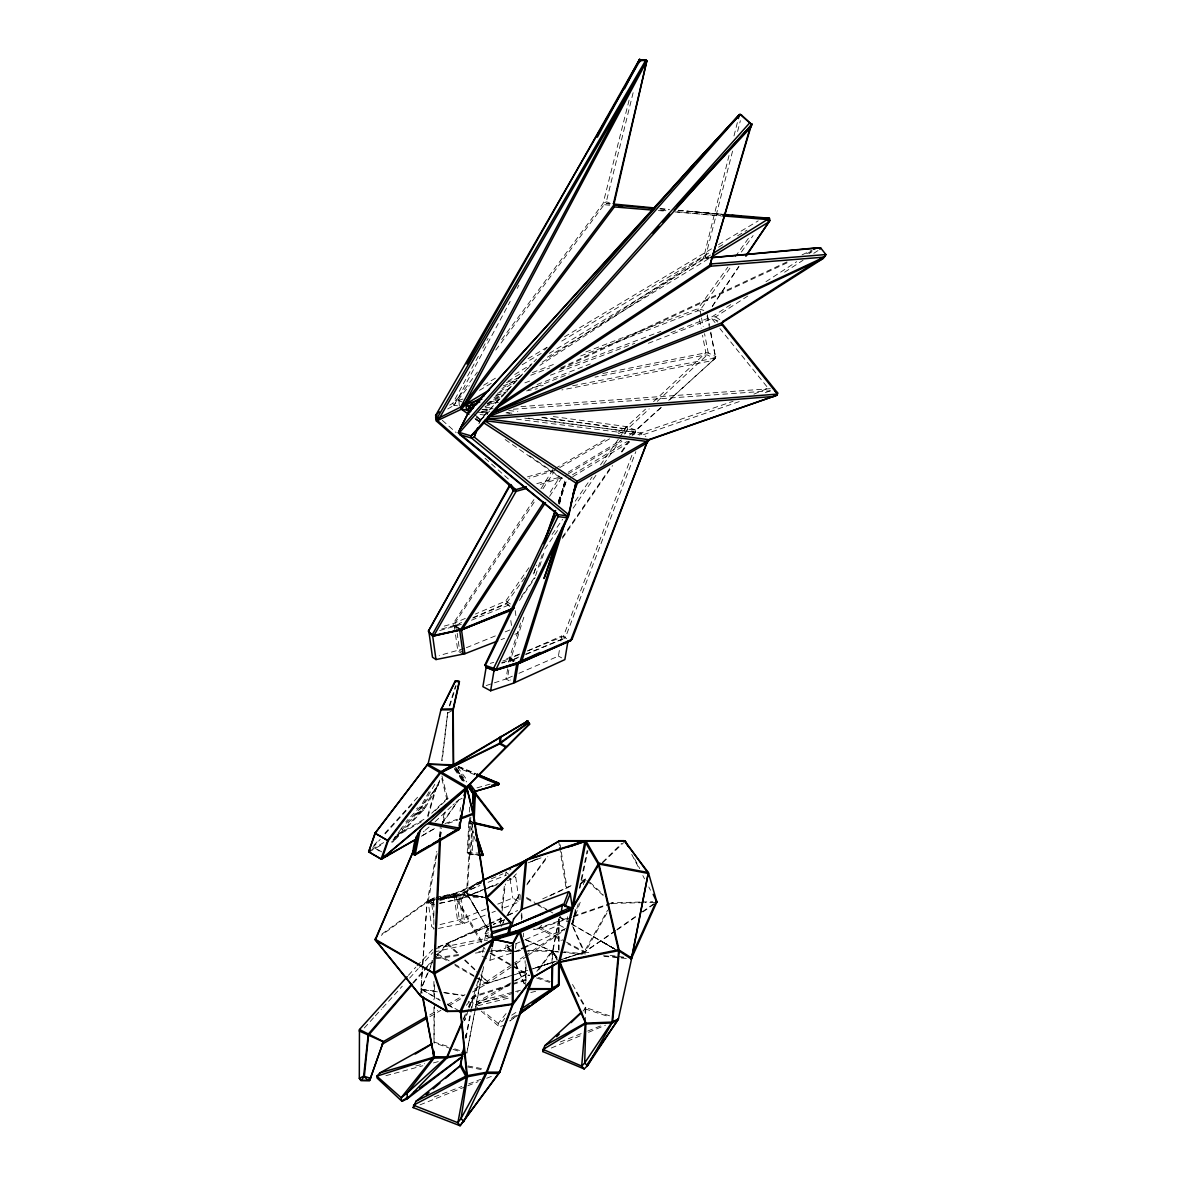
<?xml version="1.0" encoding="UTF-8"?>
<svg xmlns="http://www.w3.org/2000/svg" width="1185" height="1185" viewBox="0 0 1185 1185"><rect width="100%" height="100%" fill="white"/><g stroke="black" fill="none" stroke-linecap="round" stroke-linejoin="round"><path stroke-width="0.75" stroke-dasharray="5 3.75" d="M552.032 963.583L552.032 951.037L525.533 939.587M558.653 949.852L558.668 918.879M559.068 950.177L559.098 917.457L552.61 950.992L552.64 963.479M526.125 980.973L525.088 960.768M639.93 902.066L612.319 902.792L611.223 903.785L612.319 902.792L609.697 900.393M566.46 918.494L540.523 927.44L564.889 941.305M472.504 992.038L487.316 983.506L487.198 981.239L480.68 974.944M420.571 995.948L422.452 966.679M439.694 836.817L440.094 827.619M469.541 807.118L469.29 812.629M440.539 836.877L440.953 827.678M486.724 898.023L466.52 893.475L469.008 854.118L467.245 852.652L468.949 819.842M472.208 824.834L472.356 821.812M472.223 824.671L469.986 854.829L477.644 854.578M469.749 817.754L467.779 852.385L470.208 854.726L472.237 854.029L473.541 830.878M470.8 817.176L470.608 820.701L472.637 827.189M472.489 831.529L470.652 854.622M469.675 854.489L467.26 893.905L487.524 928.892L488.961 928.477M422.571 964.842L427.03 902.318L436.821 851.319M422.26 971.596L421.016 988.097L421.727 992.66M422.823 964.264L427.163 901.37L381.2 934.55M460.313 629.946L454.996 625.295L455.188 622.762L534.835 501.122M392.798 840.224L401.448 828.567L401.626 826.404M465.838 1037.808L466.135 1034.238L465.483 1037.823M710.837 332.126L715.696 357.9L668.74 400.352M455.099 893.312L456.61 895.697L479.94 885.521M441.694 760.726L447.723 712.511L442.168 760.666M500.07 922.582L500.707 917.146M501.759 908.065L504.306 886.291M505.595 875.404L506.01 871.775M500.544 923.678L501.211 918.256M502.084 911.058L505.373 884.01M438.48 784.885L416.72 813.399L402.248 829.485L393.079 841.824L391.731 841.972L393.079 841.824L424.704 808.748L438.48 784.885L439.739 779.049M580.709 355.974L697.817 310.751L698.098 308.618L727.842 267.069M459.321 406.011L458.669 397.242L510.172 301.449M460.002 811.221L460.565 807.577M507.654 668.918L505.965 678.975L494.441 682.812M508.78 662.208L509.343 658.845L520.674 653.898M508.854 669.955L507.447 678.338L505.965 678.975L510.498 681.464M510.246 661.556L510.809 658.208L515.371 660.667M483.495 947.526L482.058 956.073L489.938 960.294L513.298 952.503M484.635 940.683L485.494 935.558L491.108 937.928M489.938 960.294L491.938 948.311M506.158 944.83L505.58 948.252L490.457 953.288M518.956 673.317L558.416 656.09L559.527 649.38M560.935 640.996L561.779 635.96L566.623 638.611M515.401 948.37L516.26 943.23M525.533 939.557L559.068 924.922L560.505 916.361M566.8 921.678L568.237 913.117M465.631 1038.119L470.297 1013.234M470.638 1011.457L473.422 996.674L478.933 977.788M559.098 918.997L552.862 951.466L556.891 959.213M439.591 837.025L441.309 828.093M441.65 826.301L444.064 813.784M437.147 853.644L428.17 901.341L381.289 935.35M440.302 837.291L441.694 830.018M443.101 822.746L445.204 811.844M466.06 1037.897L471.556 1009.413M471.897 1007.635L480.369 974.692M482.28 971.463L466.786 1053.139L483.643 966.471M612.778 947.881L572.755 924.774L574.977 909.843M579.376 888.335L587.093 850.712M615.548 930.995L583.924 952.34L571.97 924.863L575.54 909.206M580.028 887.906L587.893 850.608M660.549 407.803L635.945 430.185L634.597 433.754L631.427 435.665M633.131 92.726L606.29 201.88L606.705 203.376L609.697 204.072M559.409 502.914L564.964 480.325L528.732 455.188M629.087 100.162L603.091 203.45L500.559 341.028M559.542 504.217L564.964 480.325M729.027 155.472L703.446 258.36L539.886 365.335M733.989 135.919L738.492 118.13M732.567 151.117L705.519 256.715L708.289 260.478M737.603 131.431L740.358 120.692M584.99 1012.42L585.242 1007.872L574.444 989.075M588.767 952.607L584.649 952.133L571.94 924.181L576.369 908.702M583.272 884.647L584.753 879.492L586.071 878.722L580.443 884.647M427.637 815.784L435.547 788.366M427.948 816.88L436.554 787.107M572.414 922.374L571.688 923.367L572.533 923.411L578.547 902.881M584.56 882.351L585.568 878.929L581.42 881.062M449.278 705.86L455.558 685.774M523.859 617.192L511.298 657.497L511.979 660.223L501.773 663.185M539.693 566.4L544.611 550.625M559.35 503.329L566.46 480.562L571.185 477.673M449.826 705.83L456.121 685.804M520.6 623.029L509.506 658.09L510.439 660.8L513.49 661.956M535.576 575.703L542.226 554.654M558.313 503.818L566.46 480.562M765.317 392.62L770.531 390.813L771.242 388.621L520.763 406.603M558.55 501.848L564.964 482.784L558.313 501.685M535.561 568.311L533.161 575.288L536.731 565.156M558.372 501.981L564.964 482.784M468.401 1009.531L464.55 1020.744L467.083 1013.871M468.964 1007.931L474.252 994.526L469.615 1006.998M478.903 423.741L480.666 419.416L516.941 379.97M479.466 422.808L480.666 419.416L522.733 373.986M572.533 923.411L581.124 899.741M701.209 316.232L700.202 310.988L700.942 308.959L730.73 267.01M505.166 439.561L559.557 477.2L548.759 494.589M631.916 455.321L563.408 636.419L564.267 638.404L565.689 636.789L635.856 451.648M463.394 1020.107L466.253 1013.412M469.127 1006.717L474.222 995.978L510.883 984.217M428.17 972.589L421.045 989.105L422.156 993.089M428.881 970.945L432.451 962.694M427.444 973.255L421.045 989.105L436.391 991.401M430.303 966.664L433.873 958.413M463.439 1018.611L465.616 1013.619M468.505 1006.954L472.8 996.659L468.179 1002.006M487.391 928.744L485.006 933.736L486.117 935.928L488.62 935.009M488.812 930.492L488.013 928.981L485.406 934.358L486.072 935.75M602.824 373.497L705.845 352.789L708.245 352.908L715.814 356.611L714.792 358.64L670.043 399.419M639.678 435.236L640.833 432.999L733.056 401.3M517.164 288.459L518.897 285.215M525.947 964.279L526.214 974.322L512.024 982.972M478.325 356.255L452.774 403.315L449.722 405.137M482.739 348.138L488.027 338.406M561.586 959.494L583.924 952.34L607.653 910.184M606.942 913.028L585.212 952.133L566.519 942.179M435.206 898.467L432.273 903.681L432.688 904.999L434.199 904.777M715.814 356.611L712.481 360.581L561.912 389.924M501.107 926.566L504.795 920.182M508.469 913.798L519.697 893.875L505.714 917.738M429.103 791.758L420.868 806.022L405.788 821.857M434.806 784.337L421.208 807.577L401.048 828.537M439.428 781.522L423.326 809.074L392.99 840.654M447.723 409.003L453.929 405.314L458.669 397.242L477.407 372.09M619.444 437.665L626.732 426.644L645.514 409.136M502.914 922.508L504.78 919.323M436.184 897.356L454.773 893.46L436.228 897.712M632.864 435.191L636.138 430.318L661.897 406.84M533.902 499.596L453.188 623.621L453.262 625.828L458.58 630.42M540.952 488.753L552.788 469.675L526.792 477.051M624.643 434.051L628.983 427.681L649.202 408.869M439.887 903.444L460.476 898.748L463.261 894.497L470.534 888.276M542.908 488.798L554.002 471.867M549.573 496.382L561.749 477.836L566.504 474.963M461.898 898.334C466.801 891.209 473.185 883.892 481.702 880.751M712.348 306.189L738.625 266.64M712.259 306.485L739.025 266.551M462.12 798.29L459.143 799.727M468.86 821.605L470.608 820.701L472.311 822.464L470.341 825.353L468.83 852.059L471.23 854.503L478.518 855.244M521.489 596.381L536.198 575.081M562.46 537.072L609.742 468.638M621.295 451.915L628.657 441.279M519.46 600.439L535.161 577.717M562.371 538.316L612.615 465.572M622.036 451.929L629.353 441.324M516.393 873.849L513.12 877.3M442.598 822.168L458.728 799.905L442.553 823.264M524.762 577.747L506.262 603.446L509.98 606.483M544.745 549.01L558.402 529.34M573.125 508.172L596.248 474.889M603.609 464.313L620.436 440.109M528.91 567.733L505.743 601.002L475.407 614.052M552.062 534.465L562.594 519.341M575.229 501.181L592.07 476.992M600.499 464.89L618.392 439.176M741.38 252.035L753.082 235.563M735.278 256.686L749.083 237.4M527.207 883.669L547.559 855.985M526.881 884.884L547.781 856.696M536.835 971.33L551.766 951.199L562.149 951.629M538.657 970.011L552.328 951.599L558.876 952.014M458.669 397.242L452.774 403.315L453.929 405.314L469.26 385.643M495.789 350.049L604.128 204.664L606.705 203.376L610.393 203.731M504.795 1018.241L502.618 1021.129L498.174 1023.44L483.895 1011.694M506.069 1013.575L498.174 1023.44L499.344 1026.803L503.995 1025.336M479.807 1009.901L475.629 1006.287L475.333 1004.643L477.999 1001.429L511.402 982.498M466.342 1005.324L473.304 997.222L510.898 985.105M413.521 983.017L423.163 971.878M424.378 970.485L432.821 960.739M434.021 959.346L448.093 943.497L488.087 924.759M412.928 982.691L425 968.797M426.2 967.404L432.229 960.457M437.058 954.888L447.5 943.216L500.959 918.301M408.44 975.329L415.787 967.197M417.001 965.849L433.073 949.037M373.749 845.483L378.667 840.076M384.799 833.322L417.935 796.838M372.786 847.571L380.222 839.365M385.184 833.899L413.713 802.452M364.299 1028.002L374.09 1017.219M375.319 1015.871L381.437 1009.131M382.666 1007.783L402.263 986.201M409.61 978.114L418.172 968.678M419.401 967.33L432.88 952.503M518.186 378.607L523.192 373.171M524.451 371.809L531.947 363.647M544.463 350.034L546.966 347.309M527.74 368.565L532.746 363.158M534.005 361.795L536.509 359.085M541.663 925.233L539.145 927.929L533.739 929.01M580.724 883.432L585.434 879.285M602.306 862.443L621.636 843.424M582.976 1011.131L585.849 1007.561L571.97 983.535M431.725 813.251L446.804 798.734L451.026 797.342M435.236 810.614L445.545 800.734M602.898 862.562L623.621 842.654M480.058 420.408L487.939 413.846M435.058 821.753L451.381 806.481M452.863 805.089L454.344 803.711M455.825 802.319L457.306 800.927M653.557 401.641L705.845 352.789L702.498 335.281M657.29 401.345L707.178 354.922L708.245 352.908L704.557 333.696M712.481 360.581L714.792 358.64L707.178 354.922L703.179 355.381L595.018 377.126M471.097 887.787L475.585 883.892L482.162 880.781M480.666 419.416L489.494 411.21M423.312 831.855L424.289 831.026M425.282 830.196L429.207 826.878M615.445 930.536L585.494 951.422L561.423 959.539M517.149 1015.486L509.846 1020.952L517.252 1015.678M511.268 1018.404L517.223 1014.212M477.955 977.936L487.316 983.506L514.616 964.812M516.127 963.76L526.688 956.399M528.199 955.347L564.43 930.121M616.941 929.499L636.419 915.916M642.403 911.739L655.883 902.348L644.995 902.615M617.059 929.929L636.789 916.183M642.862 911.961L654.994 903.503M454.773 893.46L453.425 894.379L483.199 945.941M511.402 964.931L487.198 981.239L488.961 982.691L527.651 970.322M512.927 963.923L523.518 956.784M525.029 955.762L564.371 929.262M501.877 388.606L522.022 375.438M542.167 362.255L703.312 256.864L705.519 256.715L709.785 261.144M499.759 391.583L515.194 381.496M451.796 710.763L446.982 713.577M511.698 1015.189L516.245 1012.212M730.671 304.663L712.259 316.662L667.599 333.963M765.969 281.689L796.661 261.707M808.925 253.723L812.006 251.724M747.779 296.043L715.547 316.913L712.259 316.662L711.889 318.676L715.325 322.927M784.618 272.195L803.03 260.27M813.784 253.309L819.916 249.339M514.734 374.519L530.495 364.891M549.396 353.352L711.681 254.271M507.95 381.259L522.126 372.594M547.337 357.203L709.637 258.108M572.488 474.77L627.354 441.383M572.77 476.711L631.19 441.146M510.439 983.92L478.903 1003.147L475.629 1006.287L511.209 997.414M568.148 472.252L621.577 439.916M629.428 435.147L636.138 430.318L626.732 426.644L550.521 416.172M568.074 474L621.918 441.412M461.869 401.848L458.195 400.486L461.38 398.575M483.599 385.273L497.878 376.726M528.036 358.67L547.085 347.264M564.549 336.807L712.17 248.435M718.525 244.628L758.207 220.869M479.436 390.354L492.101 382.77M522.185 364.758L541.189 353.382M561.779 341.058L710.615 251.946M718.54 247.206L724.865 243.414M737.544 235.83L747.039 230.142M416.72 813.399L424.704 808.748L420.868 806.022L416.572 808.511M415.55 814.806L423.46 810.199L421.208 807.577L416.779 809.118M555.128 468.534L606.913 438.628M617.903 432.288L626.732 426.644L627.798 429.518L634.953 432.155M559.764 467.586L610.453 438.332M618.363 433.754L627.798 429.518M371.749 849.467L384.192 842.298M396.916 834.951L425.548 818.42M368.89 852.074L383.348 843.735M394.368 837.38L424.274 820.109M422.527 835.455L435.117 828.182M421.401 836.225L435.725 827.96M434.421 897.697L427.163 901.37L429.089 900.704M429.859 1016.671L440.924 1010.287M448.819 1005.724L463.039 997.518M429.785 1014.893L437.783 1010.287M447.382 1004.762L464.979 994.645M474.578 989.119L487.361 981.758L488.961 982.691M512.986 981.595L525.71 974.396L529.665 975.507M468.801 822.864L473.052 824.612M467.245 852.652L479.629 853.156M468.49 853.941L476.933 854.326M493.641 399.315L503.699 394.605M560.698 367.913L786.988 261.915M802.067 254.849L812.125 250.139M487.05 403.374L502.114 396.308M560.698 368.876L788.292 262.27M806.704 253.649L811.725 251.294M561.749 477.836L537.442 485.302M489.76 923.989L501.418 918.523M508.084 915.398L514.749 912.272M549.751 895.89L573.081 884.958M555.01 470.326L529.043 478.236M507.639 915.19L517.667 910.51M542.73 898.837L572.799 884.825M581.154 880.944L584.753 879.492M514.823 951.792L519.741 949.54M529.591 945.038L565.66 928.522M447.663 799.12L446.834 799.49L441.353 776.723M584.99 1008.85L609.934 1017.011M527.251 651.039L561.779 635.96M512.379 676.176L507.447 678.338L510.483 679.983M511.757 951.644L505.58 948.252L513.801 944.667M515.475 943.941L523.859 940.283M481.051 882.573L454.418 894.097L482.147 942.105M465.305 618.407L453.188 623.621L441.013 626.983M454.847 893.416L482.251 881.581M457.395 628.168L454.714 625.369L461.617 622.481M473.082 617.548L506.484 603.313L508.987 605.342M454.714 625.828L461.395 622.984M472.904 618.066L506.484 603.758L508.987 605.802M481.451 882.973L454.996 894.26L435.917 899.578M491.375 878.752L502.944 873.819M551.321 1048.014L581.791 1035.172M588.56 1032.313L605.476 1025.173M509.417 878.84L510.646 878.322M487.805 887.772L498.292 883.462M437.887 947.096L491.568 925.07L476.207 931.38M503.447 920.182L493.271 924.374L506.825 918.79M518.734 657.023L511.683 660.312L518.497 657.527M525.31 654.298L564.49 638.285L525.31 654.742M486.102 888.469L461.78 898.363M461.306 624.362L439.235 630.687M471.452 620.229L508.632 605.091M464.683 648.373L439.22 655.542M466.372 647.691L496.796 635.308M505.24 631.857L510.32 629.798M475.852 887.135L455.914 895.267L440.287 899.193M472.208 894.127L482.369 889.979M488.487 887.491L494.589 885.002M486.072 908.88L459.35 919.767L435.117 925.796M497.759 904.111L512.794 897.993L519.223 901.918L502.188 908.539M519.711 654.09L504.247 659.527M528.11 650.698L563.408 636.419L568.859 637.856M419.964 1104.864L466.149 1086.438M467.868 1085.756L478.133 1081.668M486.679 1078.261L493.523 1075.536M560.253 1041.971L585.997 1031.72M587.716 1031.039L603.165 1024.877M476.77 883.077L479.629 881.951M488.116 882.307L506.528 875.093M501.077 639.663L504.514 638.315M514.868 634.286L518.319 632.953L517.83 629.516M497.048 884.706L461.261 898.63L455.514 899.874L456.714 899.622M507.269 880.736L515.786 877.418L519.223 901.918M485.154 915.176L464.698 923.13L435.25 929.055M491.968 912.524L495.374 911.191M487.228 403.848L500.974 398.516M537.042 384.547L590.293 363.913M485.035 406.559L497.063 401.908M528.006 389.924L569.244 373.942M648.299 343.309L711.889 318.676L717.977 320.987M438.376 947.008L446.715 943.778L459.306 955.347M506.469 382.607L520.289 377.274M532.376 372.608L554.817 363.943M585.879 351.945L698.098 308.618L703.816 310.426M503.195 385.895L515.253 381.229M530.761 375.245L549.707 367.942M528.229 862.798L541.826 857.525M530.91 861.688L537.797 859.036M533.917 860.221L537.353 858.888M497.374 393.301L509.417 388.739M524.896 382.874L531.784 380.267M559.32 369.839L660.845 331.385M495.315 396.101L507.358 391.524M550.403 375.23L634.775 343.28M526.703 973.418L525.71 974.396L525.71 987.001M434.258 1096.925L461.824 1086.497M468.712 1083.89L480.769 1079.328M501.773 662.741L511.979 659.778L515.045 660.904M510.942 869.42L509.328 870.027M434.051 898.867L429.059 900.63L434.051 904.318L432.777 905.118L428.851 901.148M540.523 927.44L539.264 928.477L561.453 940.431M445.042 823.516L457.247 819.279M447.797 823.486L457.928 819.961M753.927 394.131L768.147 388.191L719.917 328.601M739.218 401.611L643.573 434.614L641.766 436.08L640.833 432.999L523.874 418.038M573.377 916.109L611.43 902.985M571.555 917.471L540.508 928.181L530.362 930.477M573.288 916.864L609.505 904.377M434.006 1042L448.004 1046.503M502.751 661.037L509.343 658.845L513.875 661.349M486.205 685.552L492.782 683.36M487.316 983.506L527.592 970.485M554.536 961.761L529.34 969.922L554.032 961.894M535.724 967.834L558.002 960.65M536.198 967.612L553.247 962.161M512.616 983.654L528.332 978.617M512.661 984.528L526.733 980.01M564.578 958.517L583.924 952.34L567.793 943.838M454.996 625.295L439.383 629.665M459.81 898.941L462.328 898.171M460.091 898.882L461.261 898.63L464.698 923.13L459.35 919.767L455.914 895.267C457.825 896.245 452.892 896.749 453.262 894.793L439.576 898.052M475.333 1004.643L518.349 991.726M458.195 400.486L465.053 398.441M476.992 787.877L490.279 784.04M433.592 899.637L427.533 901.933L433.843 898.289L433.858 929.262M440.287 897.697L453.588 894.082M536.805 483.673L559.557 477.2M433.503 899.785L428.17 901.341L429.163 901.148M434.184 900.052L428.955 901.074M490.249 663.348L493.745 662.385M488.501 932.788L485.006 933.736L492.16 937.068M385.895 1075.684L422.867 1065.745M433.429 1062.915L438.717 1061.493M520.408 990.216L477.999 1001.429L478.903 1003.147L510.957 995.755M439.783 900.541L454.981 896.364L454.077 895.801L457.528 920.301L462.876 923.604L459.632 898.985M415.846 1065.952L424.645 1063.73M530.776 992.526L537.886 990.749M434.051 928.255L431.666 926.655L428.229 902.155L433.399 900.881M433.547 902.126L430.407 902.881M434.228 951.985L487.642 940.031M439.339 903.207L460.476 898.748M496.204 394.946L505.24 393.124M532.346 387.673L543.189 385.495M494.056 397.434L501.27 395.983M526.51 390.902L537.323 388.724M488.013 928.981L466.52 893.475L436.036 899.356M434.865 948.681L488.798 937.942M428.229 902.155L432.451 904.436M489.405 401.996L498.455 400.234M572.666 385.762L715.696 357.9L710.304 331.652M487.524 404.411L498.411 402.293M440.153 899.045L444.938 898.126M446.523 897.83L462.357 895.001L482.784 897.312M436.258 957.791L461.083 954.206M478.814 951.659L485.909 950.637L484.102 947.511M436.258 958.739L461.187 955.14M475.422 953.081L484.324 951.807M571.97 924.863L572.755 924.774M708.956 257.841L703.446 258.36L709.756 257.871M525.044 939.616L550.003 950.414L553.128 950.755L557.172 957.91M481.984 409.477L493.064 408.662M481.895 411.55L489.272 411.002M513.283 409.225L770.531 390.813M455.855 896.912L482.443 897.371M641.766 902.007L652.802 901.726M612.304 903.429L643.174 902.659M491.257 950.414L520.63 950.414M527.977 950.414L550.003 950.414L552.862 951.466L557.35 959.302M487.761 951.199L522.511 951.199M524.333 951.199L551.766 951.199L556.832 959.406M658.371 210.56L665.718 211.167M674.887 211.922L720.732 215.7M659.838 208.975L668.977 209.745M678.101 210.515L723.828 214.47L686.693 211.078M690.1 211.478L721.932 214.263M660.119 208.501L669.332 209.375M678.531 210.263L721.324 214.381M560.683 952.192L582.309 954.266M603.935 956.339L627.369 958.576M563.942 951.807L585.568 953.91M603.58 955.658L623.399 957.584M609.623 205.212L604.128 204.664L603.091 203.45L606.29 201.88L613.504 203.583M660.904 210.234L666.385 210.767M677.376 211.848L721.339 216.159M697.817 310.751L700.202 310.988M483.08 896.912L463.128 894.601L440.568 899.015L466.86 894.038L486.013 897.608M453.929 405.314L457.514 405.774M478.177 412.202L487.316 413.372M480.029 414.469L485.494 415.165M516.423 419.12L638.315 434.717L640.833 432.999L645.899 436.554M610.112 955.377L624.347 957.228M482.191 409.654L489.524 410.632M505.995 412.824L509.654 413.313M542.597 417.712L635.945 430.185L634.597 433.754L634.138 432.303L524.807 417.698M481.066 411.862L486.546 412.602M485.198 407.196L492.456 408.188M508.78 410.44L517.86 411.684M483.125 409.269L490.457 410.277M506.943 412.543L512.438 413.298M541.752 417.327L624.184 428.659L624.702 430.096M443.679 992.452L463.705 995.341M437.413 991.845L421.475 989.534L439.354 999.414M444.493 992.867L463.987 995.681M467.942 1065.952L483.761 1069.003M467.631 1066.959L483.717 1070.055M520.2 894.838L519.963 900.156M538.464 977.477L550.225 981.55M536.568 977.906L550.373 982.691M454.759 1048.843L461.513 1051.169M451.292 1048.755L434.021 1042.77L434.495 1003.162M453.025 1049.347L463.379 1052.947M609.564 1015.826L585.849 1007.561L585.331 1020.715M510.439 660.356L513.49 661.511M458.521 766.458L475.392 773.42M458.432 766.68L475.289 773.627M457.943 767.213L474.904 774.205M474.918 774.768L457.958 767.776L467.779 780.989M571.94 924.181L613.297 948.193M447.5 943.216L459.824 954.814M487.939 936.328L486.028 935.365M473.97 996.955L472.8 996.659M552.032 951.037L556.506 957.85M559.468 916.909L567.097 920.952M485.494 935.558L491.805 938.92M507.091 947.6L511.727 950.118M558.416 656.09L561.631 657.853M559.068 924.922L564.341 927.796M559.424 917.234L567.496 921.678M526.614 898.541L536.227 904.096M537.827 905.029L549.055 911.502M381.688 851.867L374.638 847.808L380.948 852.296M490.96 953.051L529.369 975.225M490.22 953.481L511.016 965.494M512.616 966.412L528.629 975.655M447.308 1004.021L458.462 1010.449M440.213 1000.599L420.868 988.749L421.816 989.297L421.371 993.074M448.078 1005.132L454.359 1008.761M616.022 949.778L601.536 941.364L616.037 949.792L601.565 941.394L613.134 948.104M434.451 953.421L448.715 961.716M455.055 965.405L474.059 976.455M475.644 977.373L486.724 983.831L487.361 981.758L476.681 971.7M526.54 897.489L534.391 902.111M535.946 903.044L546.922 909.517M548.492 910.435L553.202 913.22M437.354 953.836L452.966 963.109M454.536 964.027L476.385 977.018M514.364 876.544L515.786 877.418M463.068 654.209L457.825 650.98L455.41 633.812M461.483 629.724L456.24 626.421L456.951 631.575M463.542 652.92L459.602 650.447L457.203 633.294M719.843 319.683L715.547 316.913L715.177 319.195L717.458 322.024M475.555 419.401L480.192 422.423M476.311 417.09L480.947 420.127M474.948 418.646L479.481 421.786M477.096 417.268L481.628 420.423M475.896 418.527L480.414 421.667M474.267 414.587L481.806 419.831M506.262 872.412L508.587 874.293M510.424 603.98L505.743 601.002L506.262 603.446M481.199 1011.116L499.344 1026.803M454.714 625.369L457.395 627.724M442.346 420.349L456.121 432.569M485.02 458.254L511.179 481.48M586.797 880.544L603.224 895.504M589.997 882.336L603.135 894.379M464.653 960.383L475.348 970.441M465.038 959.85L475.466 969.922M401.448 828.567L402.248 829.485M469.541 821.264L471.467 823.694M455.677 767.08L466.697 781.922M454.477 768.087L464.387 781.448M571.688 923.367L572.34 924.344M456.788 769.524L466.564 783.907M454.462 769.154L463.157 781.937M456.551 768.458L464.401 782.056M472.489 902.97L477.673 911.917M456.551 769.406L464.165 782.841M455.692 767.924L463.394 782.47M634.701 859.021L639.737 868.664M631.738 854.429L638.567 867.45M642.833 875.582L644.536 878.84M648.802 886.972L650.506 890.231M507.891 945.452L510.765 952.088M515.816 963.716L524.451 983.654M507.373 944.875L510.972 953.229M515.282 963.257L526.066 988.32M475.57 840.995L469.467 822.523M441.946 775.968L447.589 798.32M707.075 315.906L709.948 329.904M707.282 314.632L709.415 325.134M701.535 317.98L703.209 326.704M699.491 319.506L701.164 328.275M560.194 844.772L561.038 850.178M561.32 851.985L567.008 888.083M558.787 841.854L559.364 845.483M559.646 847.29L566.237 888.957M515.194 610.645L515.905 615.785M510.794 620.525L511.757 627.398M510.083 878.752L512.794 897.993M454.447 626.954L455.173 632.109M431.814 904.555L434.021 920.315M521.207 914.85L521.667 920.36M521.711 913.117L522.318 920.419M523.37 933.217L523.681 936.876M434.48 984.765L434.495 1001.325M433.903 981.417L433.932 999.77M433.947 1007.117L434.006 1038.327M450.137 897.593L436.924 899.682L457.306 896.704L450.137 897.593M477.57 911.783L472.4 902.837L477.481 911.635M557.083 959.243L552.862 951.466L557.113 959.332"/><path stroke-width="1.5" d="M463.957 1047.007L460.135 1065.7L466.312 1077.269L457.884 1122.713L460.076 1125.75L499.833 1072.144L533.191 977.003L558.683 962.013L618.54 949.748L631.575 957.954C631.161 960.072 629.724 957.524 631.827 957.687L656.831 902.052L653.172 894.334M552.032 965.375L552.017 988.69L520.793 1009.235M520.2 1013.53L558.476 985.624L558.639 960.783M528.436 988.646L552.017 988.69L559.039 984.72L559.068 961.079M710.778 257.678L817.146 247.784L820.583 247.769L825.871 254.538L825.175 256.049L722.717 321.52L722.198 323.683L777.641 392.961L776.96 395.212L649.38 439.457L647.573 440.938L572.059 639.293L521.785 661.215L518.082 663.704L494.115 670.591L486.161 667.481L485.006 664.785L556.846 513.327L458.373 432.703L459.736 429.4L468.845 411.758L693.136 164.759L739.396 114.575L741.736 115.315L751.201 124.114L750.638 127.521L709.919 265.114L498.737 405.077M462.728 1056.457L407.225 1098.791L401.967 1101.295L401.167 1097.71L407.255 1092.955L434.288 1057.864L433.947 1051.169M491.123 935.039L493.552 940.046L460.906 1012.123L467.423 1076.78L461.069 1118.388L463.72 1121.706L486.709 1073.151L513.046 1004.376L513.209 943.482L520.082 931.217L533.413 977.077L558.624 962.516L618.629 950.681L631.309 958.991M415.18 846.549L375.364 940.075L420.956 996.481L446.715 1011.353L459.987 1011.323L492.827 939.29L473.141 814.688L466.697 787.314L529.517 724.242L527.814 720.969L441.368 771.82L427.726 764.251L375.023 833.203L368.683 851.808L381.318 859.258L416.631 838.98M493.952 938.742L518.082 932.21L570.607 909.562L572.266 907.295L558.624 962.516L585.346 1022.537L581.702 1066.085L584.161 1068.944L587.449 1065.759L618.422 1018.967L631.827 957.687L648.388 872.575L624.065 840.683L559.868 840.683L520.926 863.213M466.964 364.062L639.648 59.25L641.041 60.509L646.862 60.539L613.504 203.583L614.363 206.931L465.898 404.337L461.35 409.24L436.421 421.075L435.636 415.417L640.359 59.976L645.943 59.976L646.788 61.102L613.741 205.153L465.661 402.041L460.728 407.062L436.48 419.179L436.421 421.075L513.549 489.005L515.801 489.642L526.303 486.65M375.275 938.831L375.364 940.075L434.51 973.744L492.679 940.209L519.519 932.551L571.807 909.769L599.121 864.087L648.58 873.508M568.311 846.979L583.805 841.009L585.997 841.083L573.407 906.199L559.794 961.746L585.894 1022.848L584.679 1063.034L581.702 1066.085L543.145 1049.451L544.937 1045.585L580.991 1012.523M506.513 746.446L466.949 786.884L382.088 858.547L381.111 858.977L368.683 851.808L375.423 832.877L427.726 764.251L454.447 764.829L527.814 720.969L527.725 723.472L499.581 743.913L440.613 772.857L388.191 840.802L382.088 858.547L466.683 788.44L427.267 765.154M473.171 803.593L473.496 794.661L473.6 814.095L492.827 939.29L513.209 943.482L493.39 938.994L492.13 937.098M439.605 838.654L433.636 973.003L446.715 1011.353L461.113 1011.249L512.527 1003.828L533.191 977.003M440.464 838.713L434.421 972.989L447.649 1011.575L420.571 995.948L375.378 939.616M439.368 411.787L435.636 415.417L436.48 419.179L645.943 59.976L460.728 407.062L461.35 409.24L466.49 409.921L469.393 407.951L469.482 405.877L473.274 402.411L484.309 395.686M473.452 814.451L474.652 793.372L468.904 784.9M474.118 820.909L475.407 791.284L469.956 783.937M656.534 900.763L630.613 958.295L631.827 957.687M459.069 1011.486L460.906 1012.123L459.987 1011.323L460.906 1012.123L513.046 1004.376L532.45 978.292L519.519 932.551L520.082 931.217M513.505 919.056L521.074 910.139L525.562 861.021L526.599 860.117L585.997 841.083L625.028 841.083L648.225 873.315L631.575 957.954L630.613 958.295M521.074 910.139L522.141 909.265L526.599 860.117L483.347 879.966M453.588 764.725L453.218 709.83L459.439 681.612L455.603 680.945L440.879 710.022L428.037 764.132L454.388 765.184L453.307 764.118L452.951 709.667L459.202 681.479L454.773 681.36M584.161 1068.944L542.863 1051.584L543.145 1049.451L584.975 1023.988L612.275 1022.936L617.889 1020.018L587.271 1064.382M722.198 323.683L721.887 324.66L487.939 416.898L487.627 418.986L484.621 420.616L577.139 481.243L570.74 504.366M532.021 978.321L533.413 977.077L531.828 977.506L499.581 1072.055L460.076 1125.75L413.135 1107.59L415.994 1101.25L460.476 1065.582L464.002 1048.577M459.113 826.063L459.676 822.494M460.239 818.909L460.802 815.339M493.997 670.651L486.28 666.518L482.902 686.648L490.634 690.781L493.997 670.651L516.897 663.008L539.99 652.431M490.634 690.781L513.52 683.138L516.897 663.008M513.52 683.138L515.031 682.442L518.408 662.311M492.234 946.608L493.375 939.764L516.734 931.973L569.096 907.991L564.134 905.488L572.029 907.903L570.607 909.562L568.237 908.732M507.876 934.565L509.017 927.722L562.519 904.392L563.956 905.177M509.387 933.913L510.528 927.07L563.497 905.147L568.607 891.638L570.281 893.623L572.207 907.103L584.872 841.424L559.142 841.009L516.186 865.805M567.956 641.174L564.86 659.615L515.031 682.442M561.083 912.939L562.519 904.392M467.023 786.588L465.453 789.166L429.414 822.553C417.683 828.952 413.432 841.143 412.854 853.896L415.106 855.007L459.173 829.5L466.06 789.803L463.898 795.653M413.891 854.755L416.113 837.025M418.127 833.04L414.083 854.118L415.106 855.007L420.083 830.478M426.585 1016.73L383.407 1041.571L369.631 1080.542L360.744 1080.453L359.307 1078.335L359.455 1029.513L407.21 976.677M776.96 395.212L649.469 439.768L577.139 481.243L575.866 483.006L568.578 516.319L496.159 669.214L494.115 670.132L486.161 667.036L485.006 664.785M738.492 118.13L739.396 114.575L695.995 162.375M476.622 775.464L498.678 784.559L475.407 791.284L475.615 794.38L474.652 793.372L475.407 791.284L498.678 784.559L498.915 783.374L477.081 774.101M495.626 408.751L710.704 266.195L711.533 263.899L825.871 254.538L824.242 257.13L710.704 266.195L709.919 265.114L751.201 124.114L740.166 114.382L693.136 164.759L459.736 429.4L459.987 434.688L557.883 514.616L566.46 515.727L568.607 514.631L575.866 483.006L483.154 422.423M565.245 521.992L521.785 661.215L518.082 663.259L494.115 670.591M513.668 918.864L511.387 926.744M562.579 527.429L519.859 662.119L496.159 669.214L485.406 665.407L558.061 516.616L556.846 513.327M573.11 494.204L577.347 483.228L647.025 442.983L649.38 439.457M511.061 922.108L509.506 927.055L510.72 927.129M624.539 88.757L639.648 59.25L597.344 137.149M518.882 931.765L512.542 943.719L512.335 1004.687L486.339 1072.292L461.069 1118.388L457.884 1122.713L413.491 1105.205L467.423 1076.78L485.806 1073.24L498.648 1073.492L498.011 1072.81L499.833 1072.144L498.648 1073.492M548.048 533.057L555.632 510.528M722.717 321.52L721.887 324.66L777.375 394.087L774.235 396.397L487.627 418.986L649.469 439.768L647.573 440.938L570.607 640.596L572.029 638.937M543.959 543.871L555.365 510.705M558.179 537.16L544.004 578.532L559.039 535.857M572.933 494.071L575.895 485.45M359.129 1030.906L383.303 1041.867L369.631 1080.542L360.744 1080.453M476.577 430.392L474.252 437.043L471.526 438.065L459.987 434.688L458.373 432.703L468.845 411.758L693.506 165.1M544.996 539.501L554.684 512.009M477.659 427.889L474.252 437.043L568.607 514.631L493.478 668.636L494.115 670.132M382.074 1044.385L383.407 1041.571L359.455 1029.513M570.281 893.623L565.008 906.51M440.879 710.022L455.055 681.242L459.439 681.612M819.916 249.339L820.583 247.769L711.578 257.708M462.668 1021.781L447.012 1057.82L407.225 1098.791L407.255 1092.955L446.819 1056.931L462.002 1021.944M413.802 850.4L375.304 939.32L433.636 973.003L494.101 938.787M475.674 791.299L475.052 792.646L502.692 828.433L501.922 829.722L473.896 823.382M617.326 1020.181L618.037 1018.774M559.616 841.157L558.268 841.409L563.364 840.758M510.439 484.872L428.437 631.087L432.732 636.197L458.58 630.42L514.216 608.024L512.453 608.497M542.863 1051.584L544.804 1048.132M413.135 1107.59L415.298 1104.094M415.994 1101.25L466.727 1075.728L460.535 1012.079M543.752 502.262L460.476 629.798L458.58 630.42M545.515 502.558L462.328 629.22L432.732 636.197L428.437 631.087L509.787 484.932L513.342 490.797L516.082 491.39L526.762 488.353M745.706 255.99L769.924 220.469L769.435 218.247L723.768 214.381M429.414 822.553L460.002 828.256L458.817 827.856L458.002 829.1L459.173 829.5L457.825 829.544L427.992 823.797M746.239 255.797L769.924 220.469M422.734 997.992L433.917 1056.679L401.167 1097.71L376.845 1076.173L379.911 1072.899L431.918 1043.733M435.576 417.313L436.85 415.446M466.031 789.373L466.683 788.44M453.381 764.606L453.337 764.577A1.777 1.022 55 0 1 452.433 764.888L439.902 772.427L387.85 840.047L381.111 858.977L416.231 839.099M368.89 852.074L370.298 850.312L368.846 850.889M656.831 902.052L655.883 902.348L656.831 902.052L648.388 872.575L598.751 863.154L571.896 908.732L519.637 931.573L517.282 930.699L492.59 937.483M412.306 984.409L368.535 1035.201L364.373 1076.069L361.603 1080.053L359.307 1078.335L363.632 1076.158L370.564 1078.291L367.676 1079.994L363.632 1076.158L368.283 1034.12L411.728 984.083M474 406.855L468.342 413.284L470.934 411.017M825.175 256.049L822.583 258.863L722.332 322.616L492.96 413.047L489.198 415.935M665.807 218.07L669.555 213.981M677.065 205.82L752.12 124.188L749.557 123.018L471.082 435.873L471.526 438.065L566.46 515.727L566.593 517.726L558.061 516.616L556.832 514.927M652.965 233.149L659.23 226.379M662.978 222.306L667.999 216.899M674.25 210.13L750.638 127.521L752.12 124.188L476.459 431.281L471.082 435.873L459.573 432.51L740.166 114.382L741.736 115.315M472.208 792.409L471.008 790.351L472 789.314M475.407 791.284L473.067 793.506M452.581 764.843L454.447 764.829M556.654 1036.653L559.29 1034.09M571.126 1022.611L581.657 1012.405M486.013 897.608L526.081 859.806L585.316 840.669M638.493 62.775L641.041 60.509M474.652 793.372L473.452 794.424L467.645 785.507M426.259 1094.762L428.985 1092.422M433.103 1088.926L439.946 1083.09M445.427 1078.424L460.476 1065.582M416.424 837.676L417.401 836.832M520.067 1013.308L558.476 985.624L557.261 985.076L557.468 985.876L532.124 1003.71M510.779 922.374L486.709 897.326M460.639 793.328L466.001 789.21L459.543 828.345L415.579 853.941L413.372 853.541M510.498 922.582L490.397 928.062M407.847 1096.925L401.967 1101.295L377.097 1078.039L376.845 1076.173L432.895 1058.161L447.012 1057.82L462.268 1054.887M413.713 1092.57L416.661 1090.393M419.594 1088.2L462.18 1056.576M510.335 922.7L486.724 898.023L525.562 861.021L482.162 880.781M520.2 1012.108L529.147 1005.813M460.906 1064.604L467.423 1076.78L466.312 1076.395M453.174 764.488L454.551 765.806L452.315 764.873L453.5 764.266L455.055 765.288M441.22 709.104L453.322 708.852M460.728 407.062L489.524 389.909M713.266 253.309L769.435 218.247L759.57 218.025M711.222 257.145L767.939 222.513L768.413 219.64L722.569 215.863M415.18 1054.087L432.451 1043.718M418.616 852.015L429.651 845.601M432.792 843.764L442.242 838.254M446.967 835.514L456.418 830.004M382.474 1044.044L426.704 1018.493M544.937 1045.585L584.99 1023.144L611.964 1022.092L618.422 1018.967M509.594 927.559L491.108 934.091M427.474 765.258L428.289 764.843M813.799 249.354L817.146 247.784M491.553 412.75L824.242 257.13L822.583 258.863L492.96 413.047M521.385 948.785L527.947 945.778M558.639 984.454L557.261 985.076L559.039 984.72M494.115 939.098L518.586 931.899L515.564 931.262L516.734 931.973M387.154 855.881L387.999 855.511M512.75 608.409L460.076 630.524L512.75 608.868M519.637 662.608L518.082 663.704M543.204 913.546L511.298 926.448L491.997 931.825M537.012 922.671L517.282 930.699L518.26 931.262M497.626 640.996L464.861 653.75L435.991 659.556L432.466 657.201L429.103 633.175L432.614 635.545L461.483 629.724L513.224 609.594M570.533 846.401L585.997 841.083L598.751 863.154L619.281 950.859L612.601 1021.944L587.449 1065.759L584.679 1063.034L611.964 1022.092L618.629 950.681L598.529 864.606L584.872 841.424M568.711 891.757L522.141 909.265M481.88 399.152L465.898 404.337L466.49 409.921L469.527 412.025M510.868 484.576L513.549 489.005L513.342 490.797L432.273 634.716L434.051 635.367L516.082 491.39L515.801 489.642L437.828 420.853L646.788 61.102L465.661 402.041L465.898 404.337L469.482 405.877L479.821 401.967M460.743 818.065L473.437 813.236L473.333 793.92M459.617 819.383L473.6 814.095L466.697 787.314M505.995 928.729L509.135 927.796M379.911 1072.899L433.503 1057.272L434.288 1057.864L422.838 996.629M491.582 785.344L496.841 783.818L498.426 784.737L498.915 783.374L476.977 774.323M533.413 977.077L531.828 977.506L532.45 978.292M553.899 986.764L558.476 985.624M463.305 1053.835L447.619 1056.916L433.917 1056.679M469.482 405.877L476.725 404.47M465.898 404.337L469.393 407.951L473.008 407.24M439.902 772.427L441.472 772.19L466.949 786.884M559.246 962.65L558.683 962.013M627.976 846.194L625.458 841.365L618.629 840.772M487.939 416.898L777.375 394.087L777.641 392.961L775.079 391.228M421.371 996.452L420.571 995.948M495.256 782.604L497.315 782.456M620.584 840.98L625.028 841.083M441.146 709.845L453.218 709.83M499.833 1072.144L487.079 1072.173L466.727 1075.728M528.273 989.431L552.195 989.253L552.64 965.257M652.876 210.101L614.363 206.931L613.504 203.583M614.171 205.109L654.357 208.501M614.082 204.087L654.594 207.968M724.583 214.678L728.271 215.033M731.945 215.389L741.158 216.262M746.683 216.796L754.045 217.507M618.777 206.101L622.436 206.457M479.436 854.77L483.05 855.126L475.97 833.351M478.518 855.244L483.05 855.126L475.496 832.537M484.621 420.616L646.195 441.368L647.025 442.983M469.393 407.951L473.052 408.44M466.49 409.921L470.134 410.41M457.41 827.619L458.817 827.856M474.015 822.671L502.44 829.115L474.578 793.165M474.059 822.864L501.922 829.722L502.692 828.433L501.107 827.53M440.435 771.865L441.472 772.19L499.329 743.425L527.384 722.998L529.577 723.665L506.499 746.787L500.529 743.336L500.929 736.329M624.214 840.891L625.458 841.365M485.08 778.397L490.175 780.5M584.99 1023.144L586.012 1023.618M481.406 853.452L482.991 854.37L482.162 855.614L480.577 854.696M500.04 736.863L499.581 743.913L505.758 747.202M461.35 409.24L468.904 414.469M467.69 785.892L471.008 790.351M518.956 931.736L519.519 932.551M558.254 960.872L560.949 965.568M710.852 262.24L711.533 263.899M476.725 839.439L480.829 851.704M461.483 629.724L464.861 653.75M459.691 630.198L463.068 654.209M432.614 635.545L435.991 659.556M428.837 630.346L428.985 632.538M433.503 1051.865L433.503 1057.272M375.023 833.203L388.191 840.802L375.023 833.203M570.889 640.492L519.415 663.185L570.889 640.492M527.236 720.747C525.74 723.724 533.176 727.427 527.236 720.747"/></g></svg>
